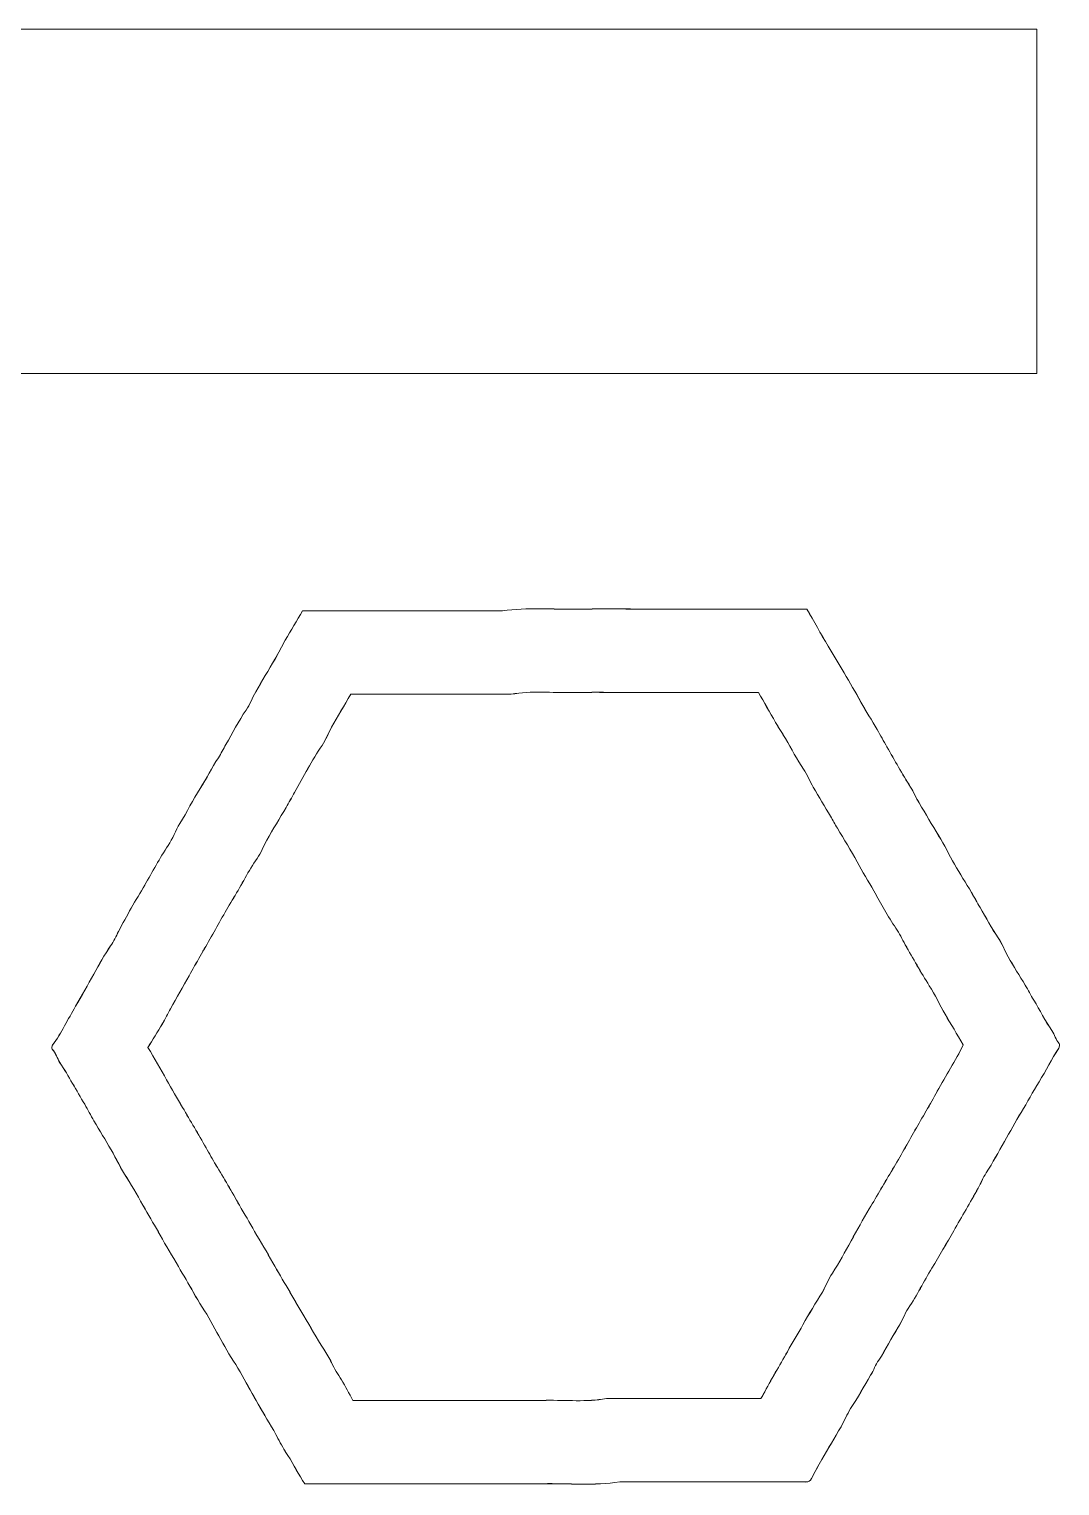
# Model space of a CAD drawing. Header units: centimetres. Extents: x -5.4 to 5.6, y -3.8 to 4.2.
# Drawn here: x 2.037 to 5.57, y -1.023 to 3.968 of the extents above; entities that cross this region are included whole.
import ezdxf

# ---------------------------------------------------------------- set-up
doc = ezdxf.new("R2010")
doc.units = ezdxf.units.CM
doc.header["$MEASUREMENT"] = 0
doc.layers.add('Layer 1', color=7, linetype='Continuous')

msp = doc.modelspace()

# ---------------------------------------------------------------- linework, layer by layer
at = {"layer": 'Layer 1', "lineweight": 13}
for points, knots in [([(0.10308, 2.78855), (0.09837, 2.80593), (0.10409, 2.81488), (0.11996, 2.82263), (0.11996, 2.82263), (0.16933, 2.84673), (0.21846, 2.8716), (0.26606, 2.89894), (0.26606, 2.89894), (0.2994, 2.91807), (0.33448, 2.93365), (0.36747, 2.95307), (0.36747, 2.95307), (0.39634, 2.97006), (0.42764, 2.98252), (0.45587, 3.00006), (0.45587, 3.00006), (0.49196, 3.02252), (0.53117, 3.03856), (0.56776, 3.0598), (0.56776, 3.0598), (0.59917, 3.07806), (0.63166, 3.09443), (0.66378, 3.11147), (0.66378, 3.11147), (0.69585, 3.12851), (0.72805, 3.14536), (0.76019, 3.1623), (0.76019, 3.1623), (0.79056, 3.17833), (0.82102, 3.19429), (0.85134, 3.21043), (0.85134, 3.21043), (0.88777, 3.2298), (0.92413, 3.24927), (0.96051, 3.26877), (0.96051, 3.26877), (0.99255, 3.28594), (1.02449, 3.3033), (1.05661, 3.32036), (1.05661, 3.32036), (1.09185, 3.33909), (1.12723, 3.35759), (1.16564, 3.37783), (1.16564, 3.37783), (1.15723, 3.38312), (1.15127, 3.38749), (1.14482, 3.39085), (1.14482, 3.39085), (1.08733, 3.42062), (1.0292, 3.44919), (0.97239, 3.48023), (0.97239, 3.48023), (0.94307, 3.49626), (0.91286, 3.51055), (0.88373, 3.5268), (0.88373, 3.5268), (0.81851, 3.56318), (0.75263, 3.59832), (0.68617, 3.63234), (0.68617, 3.63234), (0.65032, 3.6507), (0.61513, 3.67036), (0.57962, 3.68936), (0.57962, 3.68936), (0.5216, 3.7204), (0.46352, 3.7514), (0.40544, 3.78233), (0.40544, 3.78233), (0.36819, 3.8022), (0.33096, 3.8221), (0.29355, 3.84173), (0.29355, 3.84173), (0.25966, 3.85951), (0.22545, 3.87666), (0.19166, 3.89465), (0.19166, 3.89465), (0.16734, 3.90761), (0.1443, 3.92328), (0.11919, 3.93434), (0.11919, 3.93434), (0.10207, 3.94191), (0.09853, 3.95156), (0.1031, 3.96813), (0.1031, 3.96813), (1.89888, 3.96813), (3.69429, 3.96813), (5.49123, 3.96813), (5.49123, 3.96813), (5.49123, 3.57554), (5.49123, 3.1825), (5.49123, 2.78856), (5.49123, 2.78856), (3.69596, 2.78855), (1.90058, 2.78855), (0.10308, 2.78855)], [0, 0, 0, 0, 0.04, 0.04, 0.04, 0.04, 0.08, 0.08, 0.08, 0.08, 0.12, 0.12, 0.12, 0.12, 0.16, 0.16, 0.16, 0.16, 0.2, 0.2, 0.2, 0.2, 0.24, 0.24, 0.24, 0.24, 0.28, 0.28, 0.28, 0.28, 0.32, 0.32, 0.32, 0.32, 0.36, 0.36, 0.36, 0.36, 0.4, 0.4, 0.4, 0.4, 0.44, 0.44, 0.44, 0.44, 0.48, 0.48, 0.48, 0.48, 0.52, 0.52, 0.52, 0.52, 0.56, 0.56, 0.56, 0.56, 0.6, 0.6, 0.6, 0.6, 0.64, 0.64, 0.64, 0.64, 0.68, 0.68, 0.68, 0.68, 0.72, 0.72, 0.72, 0.72, 0.76, 0.76, 0.76, 0.76, 0.8, 0.8, 0.8, 0.8, 0.84, 0.84, 0.84, 0.84, 0.88, 0.88, 0.88, 0.88, 0.92, 0.92, 0.92, 0.92, 1, 1, 1, 1]), ([(0.10308, 2.78855), (1.90058, 2.78855), (3.69596, 2.78855), (5.49124, 2.78855), (5.49124, 2.78855), (5.49124, 3.18249), (5.49124, 3.5755), (5.49124, 3.96812), (5.49124, 3.96812), (3.69432, 3.96812), (1.89891, 3.96812), (0.10311, 3.96812), (0.10311, 3.96812), (0.09853, 3.95158), (0.10208, 3.9419), (0.1192, 3.93433), (0.1192, 3.93433), (0.14431, 3.9233), (0.16735, 3.90761), (0.19167, 3.89464), (0.19167, 3.89464), (0.22543, 3.87665), (0.25964, 3.85948), (0.29356, 3.84172), (0.29356, 3.84172), (0.33095, 3.82209), (0.36817, 3.80219), (0.40545, 3.78232), (0.40545, 3.78232), (0.46353, 3.75139), (0.5216, 3.72038), (0.57963, 3.68935), (0.57963, 3.68935), (0.61516, 3.67035), (0.65033, 3.65069), (0.68618, 3.63233), (0.68618, 3.63233), (0.75264, 3.5983), (0.81852, 3.56317), (0.88374, 3.52679), (0.88374, 3.52679), (0.91287, 3.51054), (0.94306, 3.49626), (0.9724, 3.48022), (0.9724, 3.48022), (1.02918, 3.44918), (1.08734, 3.42058), (1.14483, 3.39084), (1.14483, 3.39084), (1.15129, 3.38751), (1.15724, 3.38311), (1.16565, 3.37782), (1.16565, 3.37782), (1.12723, 3.35758), (1.09186, 3.33908), (1.05662, 3.32035), (1.05662, 3.32035), (1.0245, 3.30328), (0.99256, 3.28593), (0.96052, 3.26876), (0.96052, 3.26876), (0.92414, 3.24926), (0.88779, 3.22979), (0.85135, 3.21042), (0.85135, 3.21042), (0.82103, 3.19428), (0.79058, 3.17833), (0.7602, 3.16229), (0.7602, 3.16229), (0.72805, 3.14536), (0.69585, 3.1285), (0.66379, 3.11146), (0.66379, 3.11146), (0.63167, 3.09439), (0.59918, 3.07804), (0.56777, 3.05979), (0.56777, 3.05979), (0.53115, 3.03854), (0.49197, 3.02248), (0.45588, 3.00005), (0.45588, 3.00005), (0.42768, 2.98251), (0.39635, 2.97005), (0.36748, 2.95306), (0.36748, 2.95306), (0.33449, 2.93364), (0.2994, 2.91806), (0.26607, 2.89893), (0.26607, 2.89893), (0.21844, 2.8716), (0.16934, 2.84673), (0.11997, 2.82262), (0.11997, 2.82262), (0.10411, 2.81488), (0.0984, 2.80593), (0.10308, 2.78855)], [0, 0, 0, 0, 0.04, 0.04, 0.04, 0.04, 0.08, 0.08, 0.08, 0.08, 0.12, 0.12, 0.12, 0.12, 0.16, 0.16, 0.16, 0.16, 0.2, 0.2, 0.2, 0.2, 0.24, 0.24, 0.24, 0.24, 0.28, 0.28, 0.28, 0.28, 0.32, 0.32, 0.32, 0.32, 0.36, 0.36, 0.36, 0.36, 0.4, 0.4, 0.4, 0.4, 0.44, 0.44, 0.44, 0.44, 0.48, 0.48, 0.48, 0.48, 0.52, 0.52, 0.52, 0.52, 0.56, 0.56, 0.56, 0.56, 0.6, 0.6, 0.6, 0.6, 0.64, 0.64, 0.64, 0.64, 0.68, 0.68, 0.68, 0.68, 0.72, 0.72, 0.72, 0.72, 0.76, 0.76, 0.76, 0.76, 0.8, 0.8, 0.8, 0.8, 0.84, 0.84, 0.84, 0.84, 0.88, 0.88, 0.88, 0.88, 0.92, 0.92, 0.92, 0.92, 1, 1, 1, 1]), ([(2.97394, 1.97485), (2.98423, 1.97485), (2.99466, 1.97485), (3.00511, 1.97485), (3.00511, 1.97485), (3.22307, 1.97485), (3.44106, 1.97485), (3.65903, 1.97485), (3.65903, 1.97485), (3.74465, 1.98752), (3.8308, 1.97953), (3.91671, 1.98091), (3.91671, 1.98091), (4.0045, 1.98229), (4.09237, 1.9812), (4.18018, 1.9812), (4.18018, 1.9812), (4.26694, 1.9812), (4.35372, 1.9812), (4.44048, 1.9812), (4.44048, 1.9812), (4.52724, 1.9812), (4.61402, 1.9812), (4.70266, 1.9812), (4.70266, 1.9812), (4.72653, 1.9394), (4.7497, 1.89603), (4.77561, 1.85439), (4.77561, 1.85439), (4.79442, 1.8241), (4.81257, 1.79322), (4.83017, 1.76245), (4.83017, 1.76245), (4.84917, 1.72917), (4.86965, 1.6966), (4.88782, 1.66273), (4.88782, 1.66273), (4.90507, 1.63056), (4.92547, 1.60008), (4.94341, 1.56825), (4.94341, 1.56825), (4.95452, 1.54849), (4.96571, 1.52877), (4.97693, 1.50909), (4.97693, 1.50909), (5.00336, 1.46279), (5.02929, 1.41625), (5.05789, 1.37122), (5.05789, 1.37122), (5.06892, 1.35386), (5.07681, 1.33452), (5.08744, 1.31687), (5.08744, 1.31687), (5.10993, 1.27964), (5.1311, 1.24165), (5.15422, 1.20474), (5.15422, 1.20474), (5.17404, 1.17315), (5.18997, 1.13912), (5.20862, 1.10676), (5.20862, 1.10676), (5.22738, 1.07422), (5.24754, 1.04247), (5.26675, 1.01019), (5.26675, 1.01019), (5.27683, 0.99326), (5.28577, 0.97566), (5.29604, 0.95886), (5.29604, 0.95886), (5.31718, 0.92425), (5.33475, 0.88766), (5.35832, 0.85435), (5.35832, 0.85435), (5.37234, 0.83451), (5.38049, 0.81064), (5.39269, 0.78939), (5.39269, 0.78939), (5.41145, 0.75685), (5.43158, 0.72507), (5.45079, 0.69282), (5.45079, 0.69282), (5.4609, 0.67589), (5.46997, 0.65837), (5.48016, 0.64152), (5.48016, 0.64152), (5.50117, 0.60686), (5.5185, 0.57008), (5.54239, 0.53698), (5.54239, 0.53698), (5.55199, 0.52364), (5.55493, 0.50592), (5.56713, 0.49314), (5.56713, 0.49314), (5.56972, 0.49041), (5.56843, 0.48089), (5.56562, 0.4766), (5.56562, 0.4766), (5.54138, 0.43932), (5.52159, 0.39942), (5.49847, 0.36164), (5.49847, 0.36164), (5.47728, 0.32703), (5.45807, 0.29126), (5.43687, 0.25665), (5.43687, 0.25665), (5.41695, 0.22408), (5.39943, 0.18968), (5.37967, 0.15677), (5.37967, 0.15677), (5.35832, 0.12124), (5.34035, 0.0838), (5.31712, 0.04927), (5.31712, 0.04927), (5.30625, 0.03308), (5.29894, 0.0145), (5.28955, -0.00272), (5.28955, -0.00272), (5.26264, -0.05199), (5.23359, -0.10009), (5.20578, -0.1488), (5.20578, -0.1488), (5.18133, -0.19161), (5.15691, -0.23466), (5.13109, -0.27678), (5.13109, -0.27678), (5.10323, -0.32224), (5.0801, -0.37039), (5.05013, -0.41473), (5.05013, -0.41473), (5.03648, -0.43492), (5.02904, -0.45926), (5.01565, -0.47961), (5.01565, -0.47961), (4.99171, -0.51604), (4.9739, -0.556), (4.94903, -0.59187), (4.94903, -0.59187), (4.93792, -0.60788), (4.93133, -0.62695), (4.92109, -0.64368), (4.92109, -0.64368), (4.89786, -0.68165), (4.87746, -0.72123), (4.85256, -0.75827), (4.85256, -0.75827), (4.83952, -0.77769), (4.83118, -0.80023), (4.81951, -0.82063), (4.81951, -0.82063), (4.79797, -0.85836), (4.77527, -0.8954), (4.75352, -0.933), (4.75352, -0.933), (4.74119, -0.9543), (4.72965, -0.97599), (4.71817, -0.99772), (4.71817, -0.99772), (4.71391, -1.00579), (4.7088, -1.01071), (4.69899, -1.00971), (4.69899, -1.00971), (4.69272, -1.00905), (4.68632, -1.00958), (4.67994, -1.00958), (4.67994, -1.00958), (4.47359, -1.00958), (4.26727, -1.00958), (4.06092, -1.00958), (4.06092, -1.00958), (3.97318, -1.02284), (3.88492, -1.01408), (3.79689, -1.01559), (3.79689, -1.01559), (3.70698, -1.01715), (3.617, -1.01596), (3.52707, -1.01596), (3.52707, -1.01596), (3.4382, -1.01596), (3.3493, -1.01596), (3.26042, -1.01596), (3.26042, -1.01596), (3.17154, -1.01596), (3.08265, -1.01596), (2.99377, -1.01596), (2.99377, -1.01596), (2.98956, -1.01596), (2.98536, -1.01596), (2.98168, -1.01596), (2.98168, -1.01596), (2.95998, -0.98466), (2.94469, -0.95016), (2.9236, -0.91878), (2.9236, -0.91878), (2.91114, -0.90026), (2.90021, -0.87997), (2.88963, -0.85999), (2.88963, -0.85999), (2.87066, -0.82419), (2.84854, -0.7903), (2.82893, -0.75498), (2.82893, -0.75498), (2.81075, -0.72236), (2.79128, -0.69047), (2.77411, -0.65719), (2.77411, -0.65719), (2.75646, -0.62298), (2.73299, -0.59178), (2.71442, -0.558), (2.71442, -0.558), (2.69643, -0.52527), (2.67685, -0.49344), (2.65965, -0.46018), (2.65965, -0.46018), (2.64195, -0.426), (2.61811, -0.39499), (2.60012, -0.36091), (2.60012, -0.36091), (2.58398, -0.3303), (2.56512, -0.30143), (2.54824, -0.27132), (2.54824, -0.27132), (2.52797, -0.23515), (2.50572, -0.20015), (2.48582, -0.16387), (2.48582, -0.16387), (2.4692, -0.13355), (2.45074, -0.10442), (2.43383, -0.07433), (2.43383, -0.07433), (2.41348, -0.03819), (2.39361, -0.00189), (2.37115, 0.03309), (2.37115, 0.03309), (2.35152, 0.06365), (2.33583, 0.09675), (2.31765, 0.12829), (2.31765, 0.12829), (2.29839, 0.16165), (2.27807, 0.19441), (2.25862, 0.22767), (2.25862, 0.22767), (2.24769, 0.24635), (2.23814, 0.26582), (2.22703, 0.2844), (2.22703, 0.2844), (2.19856, 0.33184), (2.1725, 0.38071), (2.1422, 0.42714), (2.1422, 0.42714), (2.13254, 0.44193), (2.12865, 0.46019), (2.11529, 0.47328), (2.11529, 0.47328), (2.11307, 0.47545), (2.11415, 0.48421), (2.11677, 0.48762), (2.11677, 0.48762), (2.14804, 0.5289), (2.16945, 0.57612), (2.19593, 0.6202), (2.19593, 0.6202), (2.21757, 0.65624), (2.23755, 0.69378), (2.25832, 0.73056), (2.25832, 0.73056), (2.27676, 0.76324), (2.29462, 0.79636), (2.31597, 0.82745), (2.31597, 0.82745), (2.32647, 0.8428), (2.3346, 0.85984), (2.34309, 0.87648), (2.34309, 0.87648), (2.3709, 0.93083), (2.40215, 0.98337), (2.43302, 1.03587), (2.43302, 1.03587), (2.45956, 1.08098), (2.48382, 1.12757), (2.51322, 1.17118), (2.51322, 1.17118), (2.52902, 1.1946), (2.53799, 1.22254), (2.55309, 1.24651), (2.55309, 1.24651), (2.57788, 1.2858), (2.59804, 1.32779), (2.62315, 1.36663), (2.62315, 1.36663), (2.64527, 1.40079), (2.66228, 1.43775), (2.68525, 1.47141), (2.68525, 1.47141), (2.69493, 1.48564), (2.70229, 1.50229), (2.71118, 1.51763), (2.71118, 1.51763), (2.73399, 1.55692), (2.75431, 1.59756), (2.78034, 1.63508), (2.78034, 1.63508), (2.79365, 1.65424), (2.80151, 1.6771), (2.81317, 1.6975), (2.81317, 1.6975), (2.83476, 1.7352), (2.85765, 1.77217), (2.87942, 1.80979), (2.87942, 1.80979), (2.89172, 1.83104), (2.90247, 1.85321), (2.91472, 1.87451), (2.91472, 1.87451), (2.93396, 1.90778), (2.95383, 1.9408), (2.97394, 1.97485)], [0, 0, 0, 0, 0.0125, 0.0125, 0.0125, 0.0125, 0.025, 0.025, 0.025, 0.025, 0.0375, 0.0375, 0.0375, 0.0375, 0.05, 0.05, 0.05, 0.05, 0.0625, 0.0625, 0.0625, 0.0625, 0.075, 0.075, 0.075, 0.075, 0.0875, 0.0875, 0.0875, 0.0875, 0.1, 0.1, 0.1, 0.1, 0.1125, 0.1125, 0.1125, 0.1125, 0.125, 0.125, 0.125, 0.125, 0.1375, 0.1375, 0.1375, 0.1375, 0.15, 0.15, 0.15, 0.15, 0.1625, 0.1625, 0.1625, 0.1625, 0.175, 0.175, 0.175, 0.175, 0.1875, 0.1875, 0.1875, 0.1875, 0.2, 0.2, 0.2, 0.2, 0.2125, 0.2125, 0.2125, 0.2125, 0.225, 0.225, 0.225, 0.225, 0.2375, 0.2375, 0.2375, 0.2375, 0.25, 0.25, 0.25, 0.25, 0.2625, 0.2625, 0.2625, 0.2625, 0.275, 0.275, 0.275, 0.275, 0.2875, 0.2875, 0.2875, 0.2875, 0.3, 0.3, 0.3, 0.3, 0.3125, 0.3125, 0.3125, 0.3125, 0.325, 0.325, 0.325, 0.325, 0.3375, 0.3375, 0.3375, 0.3375, 0.35, 0.35, 0.35, 0.35, 0.3625, 0.3625, 0.3625, 0.3625, 0.375, 0.375, 0.375, 0.375, 0.3875, 0.3875, 0.3875, 0.3875, 0.4, 0.4, 0.4, 0.4, 0.4125, 0.4125, 0.4125, 0.4125, 0.425, 0.425, 0.425, 0.425, 0.4375, 0.4375, 0.4375, 0.4375, 0.45, 0.45, 0.45, 0.45, 0.4625, 0.4625, 0.4625, 0.4625, 0.475, 0.475, 0.475, 0.475, 0.4875, 0.4875, 0.4875, 0.4875, 0.5, 0.5, 0.5, 0.5, 0.5125, 0.5125, 0.5125, 0.5125, 0.525, 0.525, 0.525, 0.525, 0.5375, 0.5375, 0.5375, 0.5375, 0.55, 0.55, 0.55, 0.55, 0.5625, 0.5625, 0.5625, 0.5625, 0.575, 0.575, 0.575, 0.575, 0.5875, 0.5875, 0.5875, 0.5875, 0.6, 0.6, 0.6, 0.6, 0.6125, 0.6125, 0.6125, 0.6125, 0.625, 0.625, 0.625, 0.625, 0.6375, 0.6375, 0.6375, 0.6375, 0.65, 0.65, 0.65, 0.65, 0.6625, 0.6625, 0.6625, 0.6625, 0.675, 0.675, 0.675, 0.675, 0.6875, 0.6875, 0.6875, 0.6875, 0.7, 0.7, 0.7, 0.7, 0.7125, 0.7125, 0.7125, 0.7125, 0.725, 0.725, 0.725, 0.725, 0.7375, 0.7375, 0.7375, 0.7375, 0.75, 0.75, 0.75, 0.75, 0.7625, 0.7625, 0.7625, 0.7625, 0.775, 0.775, 0.775, 0.775, 0.7875, 0.7875, 0.7875, 0.7875, 0.8, 0.8, 0.8, 0.8, 0.8125, 0.8125, 0.8125, 0.8125, 0.825, 0.825, 0.825, 0.825, 0.8375, 0.8375, 0.8375, 0.8375, 0.85, 0.85, 0.85, 0.85, 0.8625, 0.8625, 0.8625, 0.8625, 0.875, 0.875, 0.875, 0.875, 0.8875, 0.8875, 0.8875, 0.8875, 0.9, 0.9, 0.9, 0.9, 0.9125, 0.9125, 0.9125, 0.9125, 0.925, 0.925, 0.925, 0.925, 0.9375, 0.9375, 0.9375, 0.9375, 0.95, 0.95, 0.95, 0.95, 0.9625, 0.9625, 0.9625, 0.9625, 0.975, 0.975, 0.975, 0.975, 1, 1, 1, 1]), ([(2.97394, 1.97485), (2.95381, 1.94077), (2.93393, 1.90775), (2.91475, 1.87436), (2.91475, 1.87436), (2.9025, 1.85306), (2.89176, 1.83089), (2.87945, 1.80964), (2.87945, 1.80964), (2.85767, 1.77204), (2.83479, 1.73508), (2.8132, 1.69735), (2.8132, 1.69735), (2.80153, 1.67695), (2.79367, 1.65409), (2.78037, 1.63493), (2.78037, 1.63493), (2.75433, 1.59741), (2.73401, 1.55675), (2.71121, 1.51748), (2.71121, 1.51748), (2.70229, 1.50213), (2.69496, 1.48549), (2.68528, 1.47126), (2.68528, 1.47126), (2.66231, 1.43758), (2.6453, 1.40062), (2.62318, 1.36648), (2.62318, 1.36648), (2.59807, 1.32764), (2.57788, 1.28565), (2.55312, 1.24636), (2.55312, 1.24636), (2.53801, 1.22239), (2.52904, 1.19445), (2.51325, 1.17103), (2.51325, 1.17103), (2.48385, 1.12743), (2.45959, 1.08083), (2.43305, 1.03572), (2.43305, 1.03572), (2.40217, 0.98323), (2.3709, 0.93068), (2.34312, 0.87633), (2.34312, 0.87633), (2.33463, 0.85971), (2.3265, 0.84265), (2.316, 0.8273), (2.316, 0.8273), (2.29465, 0.79621), (2.27682, 0.76309), (2.25835, 0.73041), (2.25835, 0.73041), (2.23758, 0.69361), (2.2176, 0.65606), (2.19596, 0.62005), (2.19596, 0.62005), (2.16948, 0.57597), (2.14804, 0.52874), (2.1168, 0.48747), (2.1168, 0.48747), (2.11418, 0.48406), (2.1131, 0.4753), (2.11532, 0.47313), (2.11532, 0.47313), (2.12868, 0.46003), (2.13254, 0.44175), (2.14223, 0.42699), (2.14223, 0.42699), (2.17255, 0.38058), (2.19859, 0.33171), (2.22706, 0.28425), (2.22706, 0.28425), (2.23817, 0.26568), (2.24772, 0.2462), (2.25865, 0.22752), (2.25865, 0.22752), (2.2781, 0.19426), (2.29844, 0.16151), (2.31768, 0.12814), (2.31768, 0.12814), (2.33588, 0.0966), (2.35155, 0.06353), (2.37118, 0.03294), (2.37118, 0.03294), (2.39367, -0.00201), (2.41354, -0.03831), (2.43386, -0.07448), (2.43386, -0.07448), (2.45077, -0.10456), (2.46923, -0.13367), (2.48585, -0.16402), (2.48585, -0.16402), (2.50575, -0.20027), (2.52802, -0.23527), (2.54827, -0.27147), (2.54827, -0.27147), (2.56515, -0.30158), (2.58402, -0.33045), (2.60015, -0.36106), (2.60015, -0.36106), (2.61814, -0.39514), (2.64198, -0.42615), (2.65968, -0.46033), (2.65968, -0.46033), (2.67688, -0.49359), (2.69648, -0.52542), (2.71445, -0.55815), (2.71445, -0.55815), (2.73302, -0.59194), (2.75649, -0.62313), (2.77414, -0.65734), (2.77414, -0.65734), (2.79131, -0.69062), (2.81081, -0.72251), (2.82896, -0.75513), (2.82896, -0.75513), (2.84857, -0.79045), (2.87068, -0.82435), (2.88966, -0.86014), (2.88966, -0.86014), (2.90024, -0.88012), (2.91117, -0.90038), (2.92363, -0.91893), (2.92363, -0.91893), (2.94472, -0.95031), (2.96001, -0.98481), (2.98171, -1.01611), (2.98171, -1.01611), (2.98539, -1.01611), (2.98959, -1.01611), (2.9938, -1.01611), (2.9938, -1.01611), (3.08267, -1.01611), (3.17157, -1.01611), (3.26045, -1.01611), (3.26045, -1.01611), (3.34933, -1.01611), (3.43822, -1.01611), (3.5271, -1.01611), (3.5271, -1.01611), (3.61703, -1.01611), (3.70702, -1.0173), (3.79692, -1.01574), (3.79692, -1.01574), (3.88492, -1.01423), (3.97319, -1.02299), (4.06095, -1.00973), (4.06095, -1.00973), (4.2673, -1.00973), (4.47362, -1.00973), (4.67997, -1.00973), (4.67997, -1.00973), (4.68632, -1.00973), (4.69272, -1.00917), (4.69902, -1.00986), (4.69902, -1.00986), (4.70881, -1.01087), (4.71392, -1.00594), (4.7182, -0.99787), (4.7182, -0.99787), (4.72968, -0.97615), (4.74122, -0.95443), (4.75355, -0.93315), (4.75355, -0.93315), (4.7753, -0.89555), (4.798, -0.85851), (4.81954, -0.82078), (4.81954, -0.82078), (4.83121, -0.80038), (4.83954, -0.77784), (4.85259, -0.75842), (4.85259, -0.75842), (4.87746, -0.72138), (4.89789, -0.6818), (4.92112, -0.64383), (4.92112, -0.64383), (4.93136, -0.62711), (4.93795, -0.60803), (4.94906, -0.59202), (4.94906, -0.59202), (4.9739, -0.55614), (4.99171, -0.51619), (5.01568, -0.47976), (5.01568, -0.47976), (5.02907, -0.45939), (5.0365, -0.43507), (5.05016, -0.41488), (5.05016, -0.41488), (5.08014, -0.37054), (5.10326, -0.32238), (5.13112, -0.27693), (5.13112, -0.27693), (5.15697, -0.23481), (5.18136, -0.19176), (5.20581, -0.14895), (5.20581, -0.14895), (5.23362, -0.10021), (5.26267, -0.05214), (5.28958, -0.00287), (5.28958, -0.00287), (5.29897, 0.01435), (5.30628, 0.03293), (5.31715, 0.04912), (5.31715, 0.04912), (5.34038, 0.08365), (5.35837, 0.12109), (5.3797, 0.15662), (5.3797, 0.15662), (5.39946, 0.18953), (5.41698, 0.22393), (5.4369, 0.2565), (5.4369, 0.2565), (5.45809, 0.29111), (5.4773, 0.32688), (5.4985, 0.36149), (5.4985, 0.36149), (5.52162, 0.39927), (5.54142, 0.43917), (5.56565, 0.47645), (5.56565, 0.47645), (5.56843, 0.48074), (5.56972, 0.49029), (5.56716, 0.49299), (5.56716, 0.49299), (5.55496, 0.50574), (5.55205, 0.5235), (5.54242, 0.53683), (5.54242, 0.53683), (5.51855, 0.56993), (5.5012, 0.60671), (5.48019, 0.64137), (5.48019, 0.64137), (5.46998, 0.65822), (5.4609, 0.67574), (5.45082, 0.69267), (5.45082, 0.69267), (5.43158, 0.72495), (5.41148, 0.7567), (5.39272, 0.78924), (5.39272, 0.78924), (5.38052, 0.81049), (5.37237, 0.83438), (5.35835, 0.8542), (5.35835, 0.8542), (5.33478, 0.88751), (5.31721, 0.92413), (5.29607, 0.95871), (5.29607, 0.95871), (5.28578, 0.97551), (5.27683, 0.99311), (5.26678, 1.01004), (5.26678, 1.01004), (5.24754, 1.04232), (5.22741, 1.07407), (5.20865, 1.10661), (5.20865, 1.10661), (5.19, 1.13897), (5.17407, 1.17299), (5.15425, 1.20459), (5.15425, 1.20459), (5.13113, 1.2415), (5.10993, 1.27949), (5.08747, 1.31672), (5.08747, 1.31672), (5.07683, 1.33437), (5.06895, 1.35368), (5.05792, 1.37107), (5.05792, 1.37107), (5.02934, 1.41613), (5.00339, 1.46264), (4.97696, 1.50894), (4.97696, 1.50894), (4.96574, 1.52863), (4.95455, 1.54834), (4.94344, 1.5681), (4.94344, 1.5681), (4.9255, 1.59996), (4.90513, 1.63041), (4.88785, 1.66258), (4.88785, 1.66258), (4.86967, 1.69645), (4.84919, 1.72899), (4.8302, 1.7623), (4.8302, 1.7623), (4.81263, 1.79307), (4.79445, 1.82395), (4.77564, 1.85424), (4.77564, 1.85424), (4.74974, 1.89591), (4.72659, 1.93925), (4.70269, 1.98105), (4.70269, 1.98105), (4.61403, 1.98105), (4.52727, 1.98105), (4.44051, 1.98105), (4.44051, 1.98105), (4.35375, 1.98105), (4.26697, 1.98105), (4.18021, 1.98105), (4.18021, 1.98105), (4.09239, 1.98105), (4.00453, 1.98213), (3.91674, 1.98076), (3.91674, 1.98076), (3.83083, 1.97941), (3.74468, 1.9874), (3.65906, 1.9747), (3.65906, 1.9747), (3.4411, 1.9747), (3.22311, 1.9747), (3.00514, 1.9747), (3.00514, 1.9747), (2.99469, 1.97485), (2.98424, 1.97485), (2.97394, 1.97485)], [0, 0, 0, 0, 0.0125, 0.0125, 0.0125, 0.0125, 0.025, 0.025, 0.025, 0.025, 0.0375, 0.0375, 0.0375, 0.0375, 0.05, 0.05, 0.05, 0.05, 0.0625, 0.0625, 0.0625, 0.0625, 0.075, 0.075, 0.075, 0.075, 0.0875, 0.0875, 0.0875, 0.0875, 0.1, 0.1, 0.1, 0.1, 0.1125, 0.1125, 0.1125, 0.1125, 0.125, 0.125, 0.125, 0.125, 0.1375, 0.1375, 0.1375, 0.1375, 0.15, 0.15, 0.15, 0.15, 0.1625, 0.1625, 0.1625, 0.1625, 0.175, 0.175, 0.175, 0.175, 0.1875, 0.1875, 0.1875, 0.1875, 0.2, 0.2, 0.2, 0.2, 0.2125, 0.2125, 0.2125, 0.2125, 0.225, 0.225, 0.225, 0.225, 0.2375, 0.2375, 0.2375, 0.2375, 0.25, 0.25, 0.25, 0.25, 0.2625, 0.2625, 0.2625, 0.2625, 0.275, 0.275, 0.275, 0.275, 0.2875, 0.2875, 0.2875, 0.2875, 0.3, 0.3, 0.3, 0.3, 0.3125, 0.3125, 0.3125, 0.3125, 0.325, 0.325, 0.325, 0.325, 0.3375, 0.3375, 0.3375, 0.3375, 0.35, 0.35, 0.35, 0.35, 0.3625, 0.3625, 0.3625, 0.3625, 0.375, 0.375, 0.375, 0.375, 0.3875, 0.3875, 0.3875, 0.3875, 0.4, 0.4, 0.4, 0.4, 0.4125, 0.4125, 0.4125, 0.4125, 0.425, 0.425, 0.425, 0.425, 0.4375, 0.4375, 0.4375, 0.4375, 0.45, 0.45, 0.45, 0.45, 0.4625, 0.4625, 0.4625, 0.4625, 0.475, 0.475, 0.475, 0.475, 0.4875, 0.4875, 0.4875, 0.4875, 0.5, 0.5, 0.5, 0.5, 0.5125, 0.5125, 0.5125, 0.5125, 0.525, 0.525, 0.525, 0.525, 0.5375, 0.5375, 0.5375, 0.5375, 0.55, 0.55, 0.55, 0.55, 0.5625, 0.5625, 0.5625, 0.5625, 0.575, 0.575, 0.575, 0.575, 0.5875, 0.5875, 0.5875, 0.5875, 0.6, 0.6, 0.6, 0.6, 0.6125, 0.6125, 0.6125, 0.6125, 0.625, 0.625, 0.625, 0.625, 0.6375, 0.6375, 0.6375, 0.6375, 0.65, 0.65, 0.65, 0.65, 0.6625, 0.6625, 0.6625, 0.6625, 0.675, 0.675, 0.675, 0.675, 0.6875, 0.6875, 0.6875, 0.6875, 0.7, 0.7, 0.7, 0.7, 0.7125, 0.7125, 0.7125, 0.7125, 0.725, 0.725, 0.725, 0.725, 0.7375, 0.7375, 0.7375, 0.7375, 0.75, 0.75, 0.75, 0.75, 0.7625, 0.7625, 0.7625, 0.7625, 0.775, 0.775, 0.775, 0.775, 0.7875, 0.7875, 0.7875, 0.7875, 0.8, 0.8, 0.8, 0.8, 0.8125, 0.8125, 0.8125, 0.8125, 0.825, 0.825, 0.825, 0.825, 0.8375, 0.8375, 0.8375, 0.8375, 0.85, 0.85, 0.85, 0.85, 0.8625, 0.8625, 0.8625, 0.8625, 0.875, 0.875, 0.875, 0.875, 0.8875, 0.8875, 0.8875, 0.8875, 0.9, 0.9, 0.9, 0.9, 0.9125, 0.9125, 0.9125, 0.9125, 0.925, 0.925, 0.925, 0.925, 0.9375, 0.9375, 0.9375, 0.9375, 0.95, 0.95, 0.95, 0.95, 0.9625, 0.9625, 0.9625, 0.9625, 0.975, 0.975, 0.975, 0.975, 1, 1, 1, 1]), ([(5.23867, 0.48829), (5.21697, 0.52462), (5.1962, 0.55835), (5.17647, 0.59269), (5.17647, 0.59269), (5.1579, 0.6251), (5.14205, 0.65915), (5.1221, 0.69067), (5.1221, 0.69067), (5.09305, 0.73663), (5.0663, 0.78388), (5.0395, 0.83111), (5.0395, 0.83111), (5.02881, 0.84992), (5.01997, 0.86995), (5.00775, 0.8877), (5.00775, 0.8877), (4.97962, 0.92853), (4.95682, 0.97245), (4.93224, 1.01528), (4.93224, 1.01528), (4.91314, 1.04854), (4.89303, 1.08127), (4.87464, 1.11503), (4.87464, 1.11503), (4.85347, 1.15395), (4.83, 1.19194), (4.80699, 1.22999), (4.80699, 1.22999), (4.79881, 1.24346), (4.79159, 1.25751), (4.78357, 1.27105), (4.78357, 1.27105), (4.76394, 1.3042), (4.7437, 1.33701), (4.72451, 1.3704), (4.72451, 1.3704), (4.71279, 1.3908), (4.70445, 1.41339), (4.69117, 1.43263), (4.69117, 1.43263), (4.66802, 1.46613), (4.64976, 1.50232), (4.62907, 1.53717), (4.62907, 1.53717), (4.61796, 1.55588), (4.6061, 1.57416), (4.59518, 1.59297), (4.59518, 1.59297), (4.57542, 1.62697), (4.55607, 1.66126), (4.53657, 1.69544), (4.53657, 1.69544), (4.46574, 1.69544), (4.39489, 1.69544), (4.32398, 1.69544), (4.32398, 1.69544), (4.25307, 1.69544), (4.18222, 1.69544), (4.11133, 1.69544), (4.11133, 1.69544), (4.04042, 1.69544), (3.96954, 1.69655), (3.89866, 1.69512), (3.89866, 1.69512), (3.82865, 1.69372), (3.7583, 1.70187), (3.68863, 1.68906), (3.68863, 1.68906), (3.51194, 1.68906), (3.33528, 1.68906), (3.15856, 1.68906), (3.15856, 1.68906), (3.15152, 1.68906), (3.14446, 1.68906), (3.13893, 1.68906), (3.13893, 1.68906), (3.11607, 1.64982), (3.09435, 1.61336), (3.0735, 1.57643), (3.0735, 1.57643), (3.06191, 1.55595), (3.05368, 1.53338), (3.04056, 1.51401), (3.04056, 1.51401), (3.00561, 1.46234), (2.97746, 1.40683), (2.94639, 1.35296), (2.94639, 1.35296), (2.93655, 1.33589), (2.92739, 1.31846), (2.91744, 1.30147), (2.91744, 1.30147), (2.89548, 1.26398), (2.8728, 1.22691), (2.85124, 1.18918), (2.85124, 1.18918), (2.83957, 1.16878), (2.83179, 1.14581), (2.8183, 1.12682), (2.8183, 1.12682), (2.78785, 1.08385), (2.76554, 1.03617), (2.73768, 0.99167), (2.73768, 0.99167), (2.71059, 0.94838), (2.68651, 0.90293), (2.66108, 0.85845), (2.66108, 0.85845), (2.63565, 0.81395), (2.60996, 0.7696), (2.58499, 0.72489), (2.58499, 0.72489), (2.56388, 0.68708), (2.54186, 0.64977), (2.52093, 0.61186), (2.52093, 0.61186), (2.51143, 0.59466), (2.50315, 0.57678), (2.4932, 0.5599), (2.4932, 0.5599), (2.47672, 0.53188), (2.45933, 0.50439), (2.44393, 0.47931), (2.44393, 0.47931), (2.46663, 0.44005), (2.48793, 0.40443), (2.50801, 0.36816), (2.50801, 0.36816), (2.52566, 0.33625), (2.54447, 0.30503), (2.56267, 0.27349), (2.56267, 0.27349), (2.58931, 0.22735), (2.61688, 0.18176), (2.64313, 0.13538), (2.64313, 0.13538), (2.6543, 0.11567), (2.66493, 0.09559), (2.67679, 0.07635), (2.67679, 0.07635), (2.70481, 0.03097), (2.73129, -0.01525), (2.75749, -0.06166), (2.75749, -0.06166), (2.77445, -0.09172), (2.79289, -0.12085), (2.80951, -0.15117), (2.80951, -0.15117), (2.82941, -0.18744), (2.85179, -0.2224), (2.872, -0.25864), (2.872, -0.25864), (2.8888, -0.28875), (2.90669, -0.31833), (2.9241, -0.34807), (2.9241, -0.34807), (2.94209, -0.37871), (2.9595, -0.40977), (2.97805, -0.44012), (2.97805, -0.44012), (3.00125, -0.47806), (3.02171, -0.51764), (3.04658, -0.55461), (3.04658, -0.55461), (3.05648, -0.56929), (3.06547, -0.58477), (3.07306, -0.60073), (3.07306, -0.60073), (3.08285, -0.62137), (3.09521, -0.64031), (3.10709, -0.65968), (3.10709, -0.65968), (3.12098, -0.68228), (3.13302, -0.70601), (3.14643, -0.73027), (3.14643, -0.73027), (3.15593, -0.73027), (3.16641, -0.73027), (3.17686, -0.73027), (3.17686, -0.73027), (3.24671, -0.73027), (3.31651, -0.73027), (3.38636, -0.73027), (3.38636, -0.73027), (3.45618, -0.73027), (3.52601, -0.73027), (3.59583, -0.73027), (3.59583, -0.73027), (3.66674, -0.73027), (3.73762, -0.73128), (3.8085, -0.73001), (3.8085, -0.73001), (3.87745, -0.72877), (3.94672, -0.73633), (4.01535, -0.72395), (4.01535, -0.72395), (4.18143, -0.72395), (4.34756, -0.72395), (4.51367, -0.72395), (4.51367, -0.72395), (4.52407, -0.72395), (4.53447, -0.72395), (4.54502, -0.72395), (4.54502, -0.72395), (4.54801, -0.71858), (4.55044, -0.71427), (4.55285, -0.70993), (4.55285, -0.70993), (4.56663, -0.68498), (4.57963, -0.65953), (4.59439, -0.63513), (4.59439, -0.63513), (4.6087, -0.6115), (4.62212, -0.5874), (4.63564, -0.56335), (4.63564, -0.56335), (4.65302, -0.53242), (4.67239, -0.50271), (4.68898, -0.4712), (4.68898, -0.4712), (4.70919, -0.43278), (4.7338, -0.39669), (4.75558, -0.35904), (4.75558, -0.35904), (4.76786, -0.33785), (4.77632, -0.3143), (4.78984, -0.29403), (4.78984, -0.29403), (4.81352, -0.25855), (4.83318, -0.22087), (4.854, -0.18394), (4.854, -0.18394), (4.87474, -0.14714), (4.89443, -0.10935), (4.91636, -0.07361), (4.91636, -0.07361), (4.9438, -0.02892), (4.96928, 0.01704), (4.9965, 0.06183), (4.9965, 0.06183), (5.02309, 0.10551), (5.04756, 0.15065), (5.07302, 0.19513), (5.07302, 0.19513), (5.09842, 0.23961), (5.12488, 0.28363), (5.14898, 0.32872), (5.14898, 0.32872), (5.17787, 0.38264), (5.21232, 0.43323), (5.23867, 0.48829)], [0, 0, 0, 0, 0.015625, 0.015625, 0.015625, 0.015625, 0.03125, 0.03125, 0.03125, 0.03125, 0.046875, 0.046875, 0.046875, 0.046875, 0.0625, 0.0625, 0.0625, 0.0625, 0.078125, 0.078125, 0.078125, 0.078125, 0.09375, 0.09375, 0.09375, 0.09375, 0.109375, 0.109375, 0.109375, 0.109375, 0.125, 0.125, 0.125, 0.125, 0.140625, 0.140625, 0.140625, 0.140625, 0.15625, 0.15625, 0.15625, 0.15625, 0.171875, 0.171875, 0.171875, 0.171875, 0.1875, 0.1875, 0.1875, 0.1875, 0.203125, 0.203125, 0.203125, 0.203125, 0.21875, 0.21875, 0.21875, 0.21875, 0.234375, 0.234375, 0.234375, 0.234375, 0.25, 0.25, 0.25, 0.25, 0.265625, 0.265625, 0.265625, 0.265625, 0.28125, 0.28125, 0.28125, 0.28125, 0.296875, 0.296875, 0.296875, 0.296875, 0.3125, 0.3125, 0.3125, 0.3125, 0.328125, 0.328125, 0.328125, 0.328125, 0.34375, 0.34375, 0.34375, 0.34375, 0.359375, 0.359375, 0.359375, 0.359375, 0.375, 0.375, 0.375, 0.375, 0.390625, 0.390625, 0.390625, 0.390625, 0.40625, 0.40625, 0.40625, 0.40625, 0.421875, 0.421875, 0.421875, 0.421875, 0.4375, 0.4375, 0.4375, 0.4375, 0.453125, 0.453125, 0.453125, 0.453125, 0.46875, 0.46875, 0.46875, 0.46875, 0.484375, 0.484375, 0.484375, 0.484375, 0.5, 0.5, 0.5, 0.5, 0.515625, 0.515625, 0.515625, 0.515625, 0.53125, 0.53125, 0.53125, 0.53125, 0.546875, 0.546875, 0.546875, 0.546875, 0.5625, 0.5625, 0.5625, 0.5625, 0.578125, 0.578125, 0.578125, 0.578125, 0.59375, 0.59375, 0.59375, 0.59375, 0.609375, 0.609375, 0.609375, 0.609375, 0.625, 0.625, 0.625, 0.625, 0.640625, 0.640625, 0.640625, 0.640625, 0.65625, 0.65625, 0.65625, 0.65625, 0.671875, 0.671875, 0.671875, 0.671875, 0.6875, 0.6875, 0.6875, 0.6875, 0.703125, 0.703125, 0.703125, 0.703125, 0.71875, 0.71875, 0.71875, 0.71875, 0.734375, 0.734375, 0.734375, 0.734375, 0.75, 0.75, 0.75, 0.75, 0.765625, 0.765625, 0.765625, 0.765625, 0.78125, 0.78125, 0.78125, 0.78125, 0.796875, 0.796875, 0.796875, 0.796875, 0.8125, 0.8125, 0.8125, 0.8125, 0.828125, 0.828125, 0.828125, 0.828125, 0.84375, 0.84375, 0.84375, 0.84375, 0.859375, 0.859375, 0.859375, 0.859375, 0.875, 0.875, 0.875, 0.875, 0.890625, 0.890625, 0.890625, 0.890625, 0.90625, 0.90625, 0.90625, 0.90625, 0.921875, 0.921875, 0.921875, 0.921875, 0.9375, 0.9375, 0.9375, 0.9375, 0.953125, 0.953125, 0.953125, 0.953125, 0.96875, 0.96875, 0.96875, 0.96875, 1, 1, 1, 1]), ([(5.23867, 0.48829), (5.21232, 0.43323), (5.17787, 0.38264), (5.14906, 0.3288), (5.14906, 0.3288), (5.12496, 0.28369), (5.0985, 0.23969), (5.0731, 0.19521), (5.0731, 0.19521), (5.04765, 0.15073), (5.02317, 0.1056), (4.99658, 0.06191), (4.99658, 0.06191), (4.96935, 0.01712), (4.94387, -0.02882), (4.91644, -0.07353), (4.91644, -0.07353), (4.89451, -0.10928), (4.87482, -0.14706), (4.85408, -0.18386), (4.85408, -0.18386), (4.83326, -0.2208), (4.8136, -0.25847), (4.78992, -0.29395), (4.78992, -0.29395), (4.7764, -0.31422), (4.76793, -0.33777), (4.75566, -0.35896), (4.75566, -0.35896), (4.73391, -0.39661), (4.70928, -0.4327), (4.68906, -0.47112), (4.68906, -0.47112), (4.67247, -0.50263), (4.65313, -0.53234), (4.63572, -0.56327), (4.63572, -0.56327), (4.6222, -0.58732), (4.60879, -0.61142), (4.59447, -0.63505), (4.59447, -0.63505), (4.57968, -0.65944), (4.56669, -0.6849), (4.55293, -0.70985), (4.55293, -0.70985), (4.55052, -0.71419), (4.54809, -0.7185), (4.5451, -0.72387), (4.5451, -0.72387), (4.53457, -0.72387), (4.52414, -0.72387), (4.51375, -0.72387), (4.51375, -0.72387), (4.34764, -0.72387), (4.18151, -0.72387), (4.01543, -0.72387), (4.01543, -0.72387), (3.94677, -0.73628), (3.87753, -0.72871), (3.80858, -0.72993), (3.80858, -0.72993), (3.7377, -0.7312), (3.66682, -0.73019), (3.59591, -0.73019), (3.59591, -0.73019), (3.52609, -0.73019), (3.45626, -0.73019), (3.38644, -0.73019), (3.38644, -0.73019), (3.31659, -0.73019), (3.24679, -0.73019), (3.17694, -0.73019), (3.17694, -0.73019), (3.16646, -0.73019), (3.15601, -0.73019), (3.14651, -0.73019), (3.14651, -0.73019), (3.1331, -0.70593), (3.12106, -0.68219), (3.10717, -0.6596), (3.10717, -0.6596), (3.09529, -0.64026), (3.08293, -0.62131), (3.07314, -0.60065), (3.07314, -0.60065), (3.06555, -0.58467), (3.05655, -0.56922), (3.04666, -0.55453), (3.04666, -0.55453), (3.02182, -0.51757), (3.00134, -0.47796), (2.97813, -0.44004), (2.97813, -0.44004), (2.95958, -0.40969), (2.94217, -0.37863), (2.92418, -0.34799), (2.92418, -0.34799), (2.90677, -0.31825), (2.88888, -0.28867), (2.87208, -0.25856), (2.87208, -0.25856), (2.85184, -0.22234), (2.82948, -0.18739), (2.80959, -0.15109), (2.80959, -0.15109), (2.79297, -0.12077), (2.77453, -0.09164), (2.75757, -0.06158), (2.75757, -0.06158), (2.73138, -0.01517), (2.70489, 0.03105), (2.67687, 0.07643), (2.67687, 0.07643), (2.66502, 0.09567), (2.65435, 0.11575), (2.64321, 0.13546), (2.64321, 0.13546), (2.61696, 0.18184), (2.58939, 0.22746), (2.56275, 0.27357), (2.56275, 0.27357), (2.54455, 0.30511), (2.52573, 0.33636), (2.50809, 0.36824), (2.50809, 0.36824), (2.48801, 0.40454), (2.46674, 0.44013), (2.44401, 0.47939), (2.44401, 0.47939), (2.45941, 0.50447), (2.47679, 0.53196), (2.49328, 0.55998), (2.49328, 0.55998), (2.50323, 0.57689), (2.51148, 0.59475), (2.52101, 0.61194), (2.52101, 0.61194), (2.54194, 0.64985), (2.56395, 0.68716), (2.58507, 0.72497), (2.58507, 0.72497), (2.61005, 0.76968), (2.63574, 0.81403), (2.66116, 0.85853), (2.66116, 0.85853), (2.68659, 0.90301), (2.71064, 0.94844), (2.73776, 0.99175), (2.73776, 0.99175), (2.76562, 1.03625), (2.78793, 1.08393), (2.81838, 1.1269), (2.81838, 1.1269), (2.83187, 1.14592), (2.83965, 1.16886), (2.85132, 1.18926), (2.85132, 1.18926), (2.87288, 1.22696), (2.89556, 1.26406), (2.91752, 1.30155), (2.91752, 1.30155), (2.92747, 1.31854), (2.93662, 1.33597), (2.94647, 1.35304), (2.94647, 1.35304), (2.97753, 1.40691), (3.00566, 1.46245), (3.04064, 1.51409), (3.04064, 1.51409), (3.05376, 1.53343), (3.06202, 1.556), (3.07358, 1.57651), (3.07358, 1.57651), (3.09443, 1.61345), (3.11613, 1.64991), (3.13901, 1.68914), (3.13901, 1.68914), (3.14454, 1.68914), (3.15163, 1.68914), (3.15864, 1.68914), (3.15864, 1.68914), (3.33536, 1.68914), (3.51202, 1.68914), (3.68871, 1.68914), (3.68871, 1.68914), (3.7584, 1.70195), (3.82873, 1.69377), (3.89874, 1.6952), (3.89874, 1.6952), (3.96962, 1.6966), (4.0405, 1.69552), (4.11141, 1.69552), (4.11141, 1.69552), (4.18229, 1.69552), (4.25315, 1.69552), (4.32406, 1.69552), (4.32406, 1.69552), (4.39497, 1.69552), (4.46582, 1.69552), (4.53665, 1.69552), (4.53665, 1.69552), (4.55615, 1.66134), (4.57549, 1.62705), (4.59526, 1.59305), (4.59526, 1.59305), (4.60619, 1.57424), (4.61804, 1.55596), (4.62915, 1.53725), (4.62915, 1.53725), (4.64981, 1.5024), (4.6681, 1.46621), (4.69125, 1.43271), (4.69125, 1.43271), (4.70453, 1.41347), (4.71284, 1.39088), (4.72459, 1.37048), (4.72459, 1.37048), (4.7438, 1.33709), (4.76401, 1.30428), (4.78365, 1.27113), (4.78365, 1.27113), (4.79167, 1.25756), (4.79889, 1.24353), (4.80707, 1.23007), (4.80707, 1.23007), (4.83009, 1.19202), (4.85356, 1.15403), (4.87472, 1.11511), (4.87472, 1.11511), (4.89308, 1.08135), (4.91322, 1.04865), (4.93232, 1.01536), (4.93232, 1.01536), (4.9569, 0.97252), (4.97971, 0.9286), (5.00783, 0.88778), (5.00783, 0.88778), (5.02005, 0.87003), (5.02889, 0.85), (5.03958, 0.83119), (5.03958, 0.83119), (5.06638, 0.78396), (5.09313, 0.73671), (5.12218, 0.69075), (5.12218, 0.69075), (5.14213, 0.65924), (5.15798, 0.62516), (5.17655, 0.59277), (5.17655, 0.59277), (5.19621, 0.55835), (5.21697, 0.52462), (5.23867, 0.48829)], [0, 0, 0, 0, 0.015625, 0.015625, 0.015625, 0.015625, 0.03125, 0.03125, 0.03125, 0.03125, 0.046875, 0.046875, 0.046875, 0.046875, 0.0625, 0.0625, 0.0625, 0.0625, 0.078125, 0.078125, 0.078125, 0.078125, 0.09375, 0.09375, 0.09375, 0.09375, 0.109375, 0.109375, 0.109375, 0.109375, 0.125, 0.125, 0.125, 0.125, 0.140625, 0.140625, 0.140625, 0.140625, 0.15625, 0.15625, 0.15625, 0.15625, 0.171875, 0.171875, 0.171875, 0.171875, 0.1875, 0.1875, 0.1875, 0.1875, 0.203125, 0.203125, 0.203125, 0.203125, 0.21875, 0.21875, 0.21875, 0.21875, 0.234375, 0.234375, 0.234375, 0.234375, 0.25, 0.25, 0.25, 0.25, 0.265625, 0.265625, 0.265625, 0.265625, 0.28125, 0.28125, 0.28125, 0.28125, 0.296875, 0.296875, 0.296875, 0.296875, 0.3125, 0.3125, 0.3125, 0.3125, 0.328125, 0.328125, 0.328125, 0.328125, 0.34375, 0.34375, 0.34375, 0.34375, 0.359375, 0.359375, 0.359375, 0.359375, 0.375, 0.375, 0.375, 0.375, 0.390625, 0.390625, 0.390625, 0.390625, 0.40625, 0.40625, 0.40625, 0.40625, 0.421875, 0.421875, 0.421875, 0.421875, 0.4375, 0.4375, 0.4375, 0.4375, 0.453125, 0.453125, 0.453125, 0.453125, 0.46875, 0.46875, 0.46875, 0.46875, 0.484375, 0.484375, 0.484375, 0.484375, 0.5, 0.5, 0.5, 0.5, 0.515625, 0.515625, 0.515625, 0.515625, 0.53125, 0.53125, 0.53125, 0.53125, 0.546875, 0.546875, 0.546875, 0.546875, 0.5625, 0.5625, 0.5625, 0.5625, 0.578125, 0.578125, 0.578125, 0.578125, 0.59375, 0.59375, 0.59375, 0.59375, 0.609375, 0.609375, 0.609375, 0.609375, 0.625, 0.625, 0.625, 0.625, 0.640625, 0.640625, 0.640625, 0.640625, 0.65625, 0.65625, 0.65625, 0.65625, 0.671875, 0.671875, 0.671875, 0.671875, 0.6875, 0.6875, 0.6875, 0.6875, 0.703125, 0.703125, 0.703125, 0.703125, 0.71875, 0.71875, 0.71875, 0.71875, 0.734375, 0.734375, 0.734375, 0.734375, 0.75, 0.75, 0.75, 0.75, 0.765625, 0.765625, 0.765625, 0.765625, 0.78125, 0.78125, 0.78125, 0.78125, 0.796875, 0.796875, 0.796875, 0.796875, 0.8125, 0.8125, 0.8125, 0.8125, 0.828125, 0.828125, 0.828125, 0.828125, 0.84375, 0.84375, 0.84375, 0.84375, 0.859375, 0.859375, 0.859375, 0.859375, 0.875, 0.875, 0.875, 0.875, 0.890625, 0.890625, 0.890625, 0.890625, 0.90625, 0.90625, 0.90625, 0.90625, 0.921875, 0.921875, 0.921875, 0.921875, 0.9375, 0.9375, 0.9375, 0.9375, 0.953125, 0.953125, 0.953125, 0.953125, 0.96875, 0.96875, 0.96875, 0.96875, 1, 1, 1, 1])]:
    msp.add_open_spline(points, degree=3, knots=knots, dxfattribs=at)

doc.saveas('drawing.dxf')
